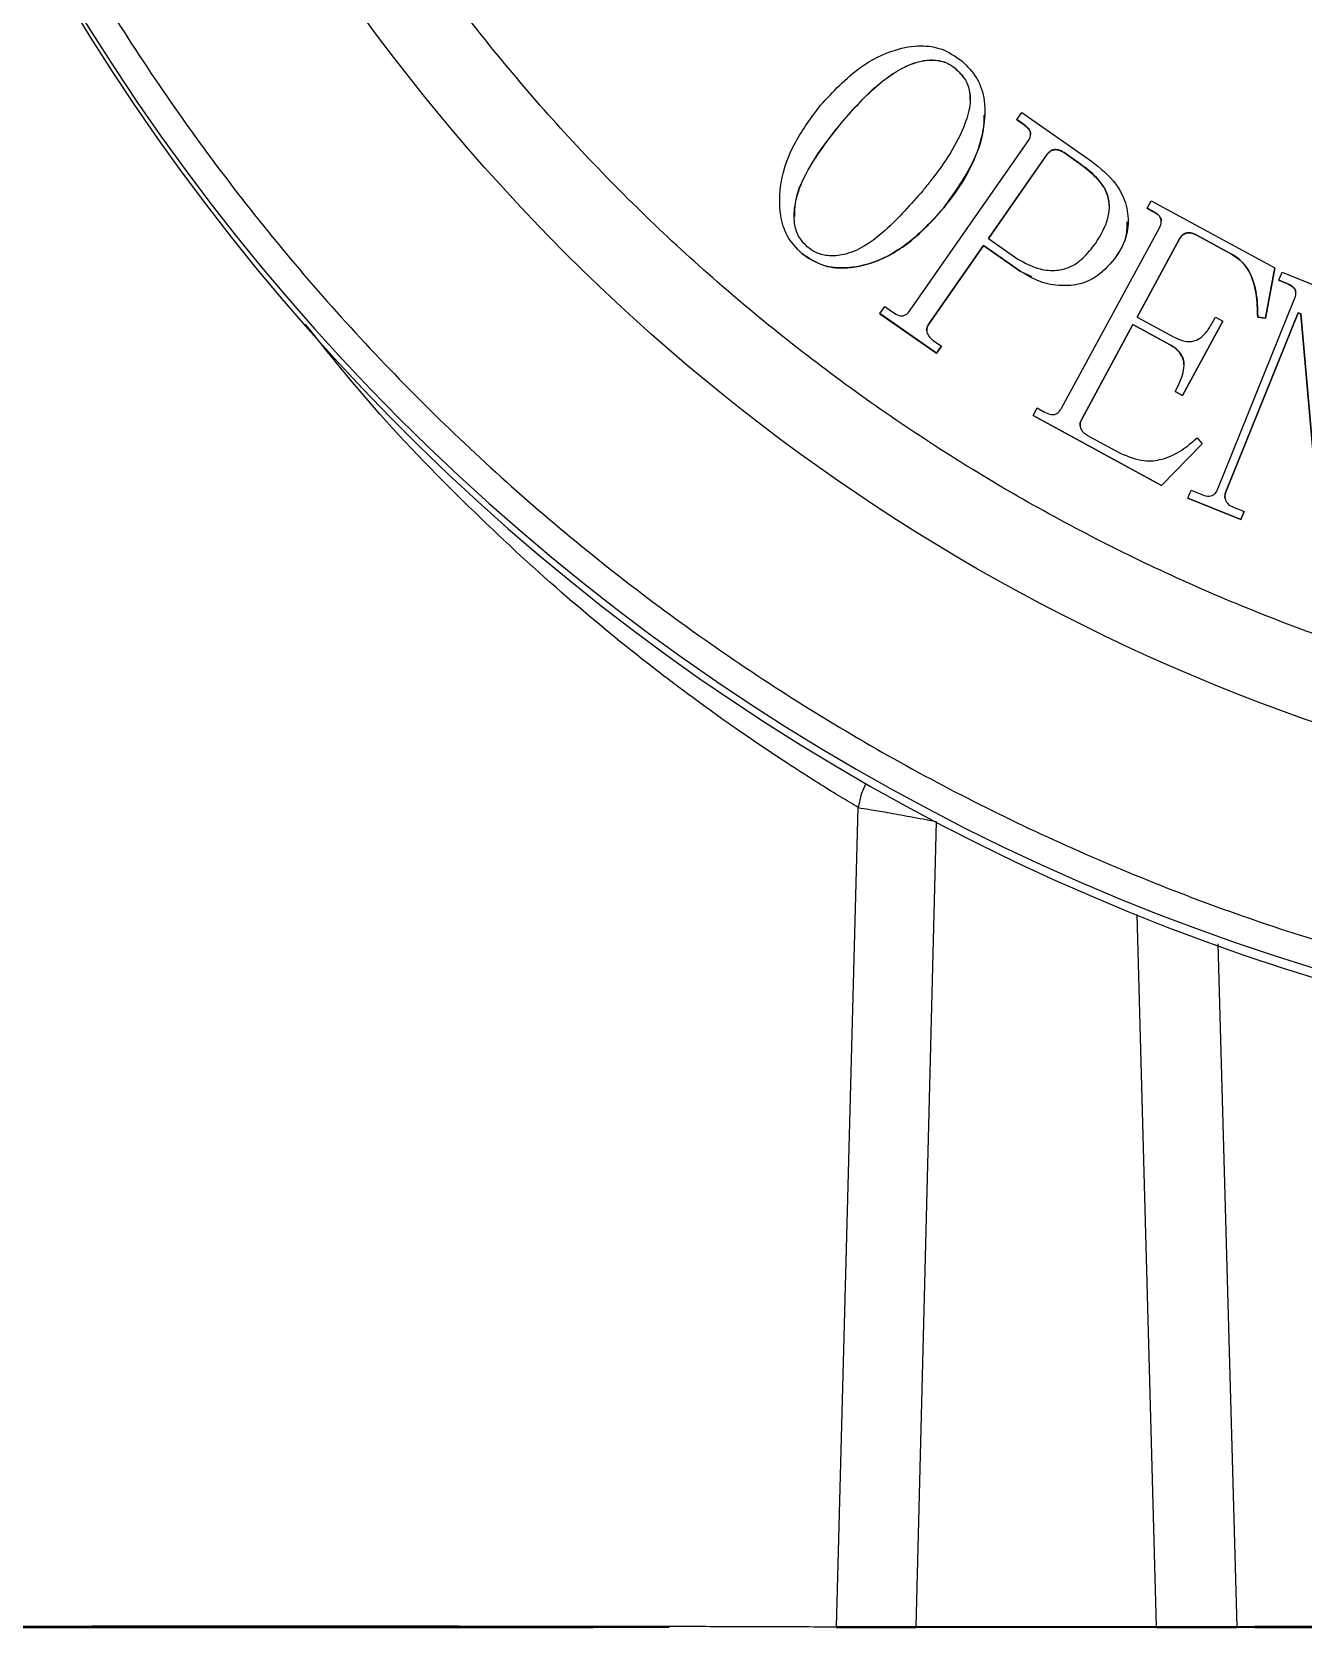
# Model space of a CAD drawing. Header units: millimetres. Extents: x 2371 to 4515, y 843 to 2359.
# Drawn here: x 3809.1 to 3855.2, y 1965 to 2023 of the extents above; entities that cross this region are included whole.
import ezdxf

# ---------------------------------------------------------------- set-up
doc = ezdxf.new("R2010")
doc.units = ezdxf.units.MM

msp = doc.modelspace()

# ---------------------------------------------------------------- linework, layer by layer
at = {"color": 7, "linetype": 'Continuous', "lineweight": 25}
for p, q in [((3844.82, 2019.781), (3844.999, 2020.039)), ((3844.999, 2020.039), (3847.529, 2018.275)), ((3843.657, 2019.948), (3843.657, 2019.95)), ((3845.076, 2019.602), (3844.82, 2019.781)), ((3844.82, 2019.781), (3844.82, 2019.779)), ((3844.82, 2019.779), (3845.076, 2019.6)), ((3845.076, 2019.602), (3845.076, 2019.6)), ((3840.95, 2012.862), (3845.225, 2018.989)), ((3845.91, 2018.512), (3843.788, 2015.47)), ((3843.789, 2015.469), (3845.91, 2018.509)), ((3845.91, 2018.509), (3845.91, 2018.512)), ((3847.134, 2018.167), (3846.535, 2018.585)), ((3846.535, 2018.583), (3846.535, 2018.585)), ((3846.535, 2018.583), (3847.134, 2018.165)), ((3847.134, 2018.165), (3847.134, 2018.167)), ((3836.216, 2016.898), (3836.216, 2016.896)), ((3849.551, 2016.566), (3849.702, 2016.84)), ((3849.78, 2016.441), (3849.551, 2016.566)), ((3849.551, 2016.566), (3849.551, 2016.564)), ((3849.551, 2016.564), (3849.78, 2016.439)), ((3849.702, 2016.84), (3854.186, 2014.405)), ((3848.86, 2016.071), (3848.86, 2016.073)), ((3849.78, 2016.441), (3849.78, 2016.439)), ((3843.788, 2015.47), (3844.859, 2014.722)), ((3846.442, 2009.309), (3849.994, 2015.851)), ((3850.726, 2015.454), (3849.187, 2012.617)), ((3849.188, 2012.616), (3850.726, 2015.452)), ((3850.726, 2015.454), (3850.726, 2015.452)), ((3852.616, 2014.902), (3851.335, 2015.597)), ((3851.335, 2015.597), (3851.335, 2015.595)), ((3851.335, 2015.595), (3852.616, 2014.899)), ((3843.608, 2015.212), (3841.636, 2012.384)), ((3841.636, 2012.382), (3843.608, 2015.21)), ((3844.936, 2014.285), (3843.608, 2015.212)), ((3843.608, 2015.212), (3843.608, 2015.21)), ((3843.608, 2015.21), (3844.936, 2014.283)), ((3852.616, 2014.902), (3852.616, 2014.899)), ((3844.936, 2014.285), (3844.936, 2014.283)), ((3844.936, 2014.283), (3845.356, 2014.083)), ((3854.186, 2014.405), (3853.843, 2012.576)), ((3853.843, 2012.574), (3854.186, 2014.402)), ((3854.186, 2014.405), (3854.186, 2014.402)), ((3854.336, 2013.953), (3854.454, 2014.242)), ((3854.454, 2014.242), (3855.85, 2013.678)), ((3854.625, 2013.836), (3854.336, 2013.953)), ((3854.336, 2013.953), (3854.336, 2013.951)), ((3854.336, 2013.951), (3854.625, 2013.834)), ((3854.625, 2013.836), (3854.625, 2013.834)), ((3852.121, 2006.388), (3854.903, 2013.275)), ((3839.844, 2012.74), (3840.025, 2012.998)), ((3839.844, 2012.74), (3839.844, 2012.738)), ((3841.902, 2011.303), (3839.844, 2012.74)), ((3839.844, 2012.738), (3841.902, 2011.301)), ((3840.025, 2012.998), (3840.324, 2012.788)), ((3849.187, 2012.617), (3850.513, 2011.896)), ((3852.302, 2012.467), (3850.836, 2009.768)), ((3850.836, 2009.766), (3852.302, 2012.465)), ((3851.878, 2012.34), (3852.029, 2012.615)), ((3852.029, 2012.615), (3852.302, 2012.467)), ((3852.302, 2012.467), (3852.302, 2012.465)), ((3855.036, 2012.772), (3852.41, 2006.271)), ((3852.41, 2006.269), (3855.036, 2012.77)), ((3853.843, 2012.576), (3853.564, 2012.609)), ((3853.564, 2012.609), (3853.564, 2012.607)), ((3853.564, 2012.607), (3853.843, 2012.574)), ((3853.843, 2012.576), (3853.843, 2012.574)), ((3855.132, 2012.734), (3855.036, 2012.772)), ((3855.036, 2012.772), (3855.036, 2012.77)), ((3855.036, 2012.77), (3855.132, 2012.732)), ((3855.893, 2004.081), (3855.132, 2012.734)), ((3855.132, 2012.734), (3855.132, 2012.732)), ((3855.132, 2012.732), (3855.893, 2004.079)), ((3841.636, 2012.384), (3841.636, 2012.382)), ((3849.037, 2012.343), (3847.174, 2008.913)), ((3847.174, 2008.91), (3849.037, 2012.341)), ((3850.362, 2011.623), (3849.037, 2012.343)), ((3849.037, 2012.343), (3849.037, 2012.341)), ((3849.037, 2012.341), (3850.362, 2011.621)), ((3841.782, 2011.771), (3842.083, 2011.561)), ((3842.083, 2011.561), (3841.902, 2011.303)), ((3841.902, 2011.301), (3842.083, 2011.559)), ((3841.902, 2011.303), (3841.902, 2011.301)), ((3842.083, 2011.561), (3842.083, 2011.559)), ((3850.362, 2011.623), (3850.362, 2011.621)), ((3850.563, 2009.916), (3850.663, 2010.099)), ((3850.836, 2009.768), (3850.563, 2009.916)), ((3850.563, 2009.916), (3850.563, 2009.914)), ((3850.563, 2009.914), (3850.836, 2009.766)), ((3850.836, 2009.768), (3850.836, 2009.766)), ((3845.408, 2009.042), (3845.556, 2009.317)), ((3850.075, 2006.506), (3845.408, 2009.042)), ((3845.408, 2009.042), (3845.408, 2009.039)), ((3845.408, 2009.039), (3850.075, 2006.504)), ((3845.556, 2009.317), (3845.831, 2009.167)), ((3847.174, 2008.913), (3847.174, 2008.91)), ((3847.386, 2008.323), (3848.577, 2007.676)), ((3851.545, 2008.019), (3850.075, 2006.506)), ((3850.075, 2006.504), (3851.545, 2008.017)), ((3851.366, 2008.234), (3851.545, 2008.019)), ((3851.545, 2008.019), (3851.545, 2008.017)), ((3850.075, 2006.506), (3850.075, 2006.504)), ((3851.029, 2006.046), (3851.146, 2006.335)), ((3851.146, 2006.335), (3851.532, 2006.179)), ((3852.41, 2006.271), (3852.41, 2006.269)), ((3852.955, 2005.267), (3851.029, 2006.046)), ((3851.029, 2006.046), (3851.029, 2006.043)), ((3851.029, 2006.043), (3852.955, 2005.265)), ((3852.687, 2005.712), (3853.073, 2005.556)), ((3853.073, 2005.556), (3852.955, 2005.267)), ((3852.955, 2005.265), (3853.073, 2005.554)), ((3853.073, 2005.556), (3853.073, 2005.554)), ((3852.955, 2005.267), (3852.955, 2005.265)), ((3838.281, 1965.082), (3839.066, 1994.813)), ((3841.892, 1994.31), (3841.149, 1965.078)), ((3849.896, 1965.078), (3849.193, 1990.936)), ((3852.121, 1989.864), (3852.811, 1965.083)), ((3849.896, 1965.078), (3841.149, 1965.078)), ((3849.896, 1965.06), (3841.149, 1965.061))]:
    msp.add_line(p, q, dxfattribs=at)
at = {"color": 7, "linetype": 'Continuous', "lineweight": 25, "flags": 128}
msp.add_lwpolyline([(3839.341, 1995.682), (3839.168, 1995.299), (3839.066, 1994.813)], dxfattribs=at)
at = {"color": 7, "linetype": 'Continuous', "lineweight": 25}
msp.add_circle((3878.988, 2065.497), 71.5, dxfattribs=at)
for centre, start, end in [((3878.988, 2065.495), 190.30617, 259.69396), ((3879.065, 2065.123), 190.52799, 258.6349)]:
    msp.add_arc(centre, 80, start, end, dxfattribs=at)
for points, knots in [([(3947.488, 2065.504), (3947.433, 2063.415), (3947.323, 2059.237), (3946.413, 2052.898), (3944.927, 2046.546), (3942.753, 2040.18), (3939.922, 2033.957), (3936.409, 2027.934), (3932.254, 2022.242), (3927.511, 2016.981), (3922.25, 2012.237), (3916.558, 2008.083), (3910.535, 2004.569), (3904.312, 2001.738), (3897.946, 1999.567), (3891.594, 1998.071), (3885.255, 1997.194), (3878.988, 1996.909), (3872.721, 1997.194), (3866.382, 1998.071), (3860.029, 1999.567), (3853.664, 2001.738), (3847.44, 2004.569), (3841.418, 2008.083), (3835.726, 2012.237), (3830.464, 2016.981), (3825.721, 2022.242), (3821.567, 2027.934), (3818.053, 2033.957), (3815.222, 2040.18), (3813.048, 2046.545), (3811.562, 2052.898), (3810.652, 2059.237), (3810.543, 2063.415), (3810.488, 2065.504)], [0, 0, 0, 0, 0.029124, 0.058248, 0.08912, 0.119994, 0.151902, 0.184313, 0.217069, 0.25, 0.282931, 0.315687, 0.348098, 0.380006, 0.410878, 0.441752, 0.470875, 0.5, 0.529123, 0.558248, 0.58912, 0.619994, 0.651902, 0.684313, 0.717069, 0.75, 0.782931, 0.815687, 0.848098, 0.880006, 0.910878, 0.941752, 0.970875, 1, 1, 1, 1]), ([(3801.262, 2051.364), (3801.789, 2048.868), (3802.851, 2043.831), (3805.39, 2036.454), (3808.659, 2029.212), (3812.722, 2022.233), (3817.533, 2015.63), (3823.026, 2009.536), (3829.119, 2004.043), (3835.722, 1999.232), (3842.701, 1995.169), (3849.944, 1991.9), (3857.321, 1989.361), (3862.358, 1988.299), (3864.854, 1987.772)], [0, 0, 0, 0, 0.079959, 0.161371, 0.244142, 0.328893, 0.414217, 0.5, 0.585778, 0.671102, 0.755858, 0.838624, 0.920039, 1, 1, 1, 1]), ([(3837.697, 2020.301), (3838.155, 2020.798), (3838.932, 2021.64), (3840.25, 2022.314), (3841.277, 2022.505), (3842.141, 2022.384), (3842.587, 2022.079), (3842.821, 2021.919)], [0, 0, 0, 0, 0.337884, 0.573603, 0.730566, 0.85906, 1, 1, 1, 1]), ([(3838.456, 2019.671), (3838.899, 2020.175), (3839.57, 2020.939), (3840.62, 2021.668), (3841.349, 2021.94), (3841.944, 2021.963), (3842.341, 2021.83), (3842.531, 2021.685), (3842.59, 2021.64)], [0, 0, 0, 0, 0.39949, 0.604579, 0.758371, 0.856867, 0.955984, 1, 1, 1, 1]), ([(3838.456, 2019.669), (3838.899, 2020.173), (3839.57, 2020.937), (3840.62, 2021.666), (3841.349, 2021.938), (3841.944, 2021.961), (3842.341, 2021.828), (3842.531, 2021.683), (3842.59, 2021.638)], [0, 0, 0, 0, 0.3994903, 0.6045786, 0.7583706, 0.8568666, 0.9559842, 1, 1, 1, 1]), ([(3842.821, 2021.919), (3843.023, 2021.718), (3843.428, 2021.313), (3843.699, 2020.419), (3843.617, 2019.207), (3843.125, 2017.845), (3842.473, 2016.98), (3842.174, 2016.583)], [0, 0, 0, 0, 0.141994, 0.285364, 0.454307, 0.749816, 1, 1, 1, 1]), ([(3842.59, 2021.64), (3842.712, 2021.522), (3842.943, 2021.298), (3843.119, 2020.849), (3843.146, 2020.283), (3842.797, 2019.098), (3842.109, 2018.072), (3841.508, 2017.328), (3841.415, 2017.213)], [0, 0, 0, 0, 0.099608, 0.189208, 0.278687, 0.431625, 0.91232, 1, 1, 1, 1]), ([(3842.59, 2021.638), (3842.711, 2021.52), (3842.94, 2021.296), (3843.113, 2020.886), (3843.114, 2020.625), (3843.115, 2020.515)], [0, 0, 0, 0, 0.391858, 0.744344, 1, 1, 1, 1]), ([(3837.015, 2014.925), (3836.823, 2015.123), (3836.444, 2015.513), (3836.185, 2016.435), (3836.22, 2017.622), (3836.725, 2019.019), (3837.368, 2019.867), (3837.697, 2020.301)], [0, 0, 0, 0, 0.136914, 0.2692438, 0.4669639, 0.7271795, 1, 1, 1, 1]), ([(3837.214, 2015.163), (3837.095, 2015.287), (3836.864, 2015.528), (3836.714, 2016.098), (3836.764, 2016.887), (3837.277, 2018.187), (3837.985, 2019.078), (3838.456, 2019.671)], [0, 0, 0, 0, 0.099003, 0.19276, 0.335178, 0.557829, 1, 1, 1, 1]), ([(3836.766, 2016.27), (3836.766, 2016.428), (3836.765, 2016.967), (3837.299, 2018.184), (3837.994, 2019.076), (3838.456, 2019.669)], [0, 0, 0, 0, 0.121806, 0.415916, 1, 1, 1, 1]), ([(3842.174, 2016.581), (3842.561, 2017.128), (3843.23, 2018.075), (3843.657, 2019.295), (3843.635, 2019.866), (3843.632, 2019.947)], [0, 0, 0, 0, 0.540379, 0.935169, 1, 1, 1, 1]), ([(3845.225, 2018.989), (3845.256, 2019.04), (3845.305, 2019.121), (3845.328, 2019.252), (3845.307, 2019.366), (3845.223, 2019.492), (3845.133, 2019.56), (3845.076, 2019.602)], [0, 0, 0, 0, 0.242147, 0.388856, 0.536837, 0.710317, 1, 1, 1, 1]), ([(3845.076, 2019.6), (3845.147, 2019.545), (3845.247, 2019.468), (3845.318, 2019.335), (3845.317, 2019.278), (3845.317, 2019.258)], [0, 0, 0, 0, 0.613941, 0.861715, 1, 1, 1, 1]), ([(3846.535, 2018.585), (3846.465, 2018.626), (3846.357, 2018.689), (3846.188, 2018.699), (3846.064, 2018.665), (3845.974, 2018.592), (3845.93, 2018.537), (3845.91, 2018.512)], [0, 0, 0, 0, 0.336259, 0.518412, 0.701425, 0.865829, 1, 1, 1, 1]), ([(3845.91, 2018.509), (3845.946, 2018.554), (3846.005, 2018.627), (3846.126, 2018.684), (3846.243, 2018.697), (3846.387, 2018.672), (3846.479, 2018.616), (3846.535, 2018.583)], [0, 0, 0, 0, 0.234766, 0.393258, 0.551032, 0.728919, 1, 1, 1, 1]), ([(3847.529, 2018.275), (3847.849, 2018.021), (3848.374, 2017.606), (3848.803, 2016.77), (3848.905, 2015.998), (3848.749, 2015.326), (3848.53, 2014.973), (3848.444, 2014.834)], [0, 0, 0, 0, 0.303232, 0.495993, 0.689194, 0.877678, 1, 1, 1, 1]), ([(3847.683, 2015.3), (3847.862, 2015.591), (3848.128, 2016.024), (3848.207, 2016.7), (3848.07, 2017.226), (3847.698, 2017.738), (3847.335, 2018.014), (3847.134, 2018.167)], [0, 0, 0, 0, 0.300507, 0.446901, 0.594184, 0.775072, 1, 1, 1, 1]), ([(3847.134, 2018.165), (3847.401, 2017.956), (3847.799, 2017.645), (3848.144, 2017.054), (3848.166, 2016.722), (3848.177, 2016.558)], [0, 0, 0, 0, 0.505642, 0.75535, 1, 1, 1, 1]), ([(3841.415, 2017.213), (3840.976, 2016.709), (3840.304, 2015.937), (3839.289, 2015.146), (3838.549, 2014.854), (3837.964, 2014.815), (3837.527, 2014.936), (3837.31, 2015.093), (3837.214, 2015.163)], [0, 0, 0, 0, 0.388784, 0.594507, 0.742724, 0.84452, 0.93111, 1, 1, 1, 1]), ([(3842.174, 2016.583), (3841.719, 2016.085), (3840.951, 2015.244), (3839.622, 2014.544), (3838.568, 2014.353), (3837.683, 2014.471), (3837.241, 2014.771), (3837.015, 2014.925)], [0, 0, 0, 0, 0.335274, 0.565807, 0.736276, 0.864906, 1, 1, 1, 1]), ([(3837.015, 2014.922), (3837.278, 2014.75), (3837.78, 2014.42), (3838.785, 2014.36), (3839.96, 2014.661), (3841.162, 2015.452), (3841.846, 2016.215), (3842.174, 2016.581)], [0, 0, 0, 0, 0.1548488, 0.2952582, 0.4876874, 0.7546513, 1, 1, 1, 1]), ([(3848.444, 2014.832), (3848.592, 2015.069), (3848.831, 2015.454), (3848.824, 2015.902), (3848.822, 2016.073)], [0, 0, 0, 0, 0.616838, 1, 1, 1, 1]), ([(3849.994, 2015.851), (3850.021, 2015.905), (3850.063, 2015.991), (3850.068, 2016.123), (3850.035, 2016.233), (3849.939, 2016.349), (3849.841, 2016.406), (3849.78, 2016.441)], [0, 0, 0, 0, 0.244604, 0.390165, 0.536734, 0.711366, 1, 1, 1, 1]), ([(3849.78, 2016.439), (3849.854, 2016.396), (3849.958, 2016.334), (3850.049, 2016.205), (3850.058, 2016.136), (3850.061, 2016.104)], [0, 0, 0, 0, 0.550155, 0.788318, 1, 1, 1, 1]), ([(3851.335, 2015.597), (3851.271, 2015.627), (3851.165, 2015.676), (3851.01, 2015.676), (3850.895, 2015.643), (3850.797, 2015.567), (3850.752, 2015.495), (3850.726, 2015.454)], [0, 0, 0, 0, 0.2946797, 0.4891513, 0.6427246, 0.79668, 1, 1, 1, 1]), ([(3850.726, 2015.452), (3850.761, 2015.505), (3850.816, 2015.591), (3850.949, 2015.664), (3851.093, 2015.68), (3851.228, 2015.65), (3851.307, 2015.609), (3851.335, 2015.595)], [0, 0, 0, 0, 0.264438, 0.424852, 0.624763, 0.864134, 1, 1, 1, 1]), ([(3844.859, 2014.722), (3845.119, 2014.579), (3845.559, 2014.336), (3846.226, 2014.282), (3846.774, 2014.411), (3847.27, 2014.761), (3847.536, 2015.108), (3847.683, 2015.3)], [0, 0, 0, 0, 0.2693348, 0.4566469, 0.5997024, 0.7783509, 1, 1, 1, 1]), ([(3848.444, 2014.834), (3848.228, 2014.57), (3847.866, 2014.127), (3847.127, 2013.785), (3846.403, 2013.729), (3845.636, 2013.866), (3845.172, 2014.144), (3844.936, 2014.285)], [0, 0, 0, 0, 0.253557, 0.424716, 0.595645, 0.794239, 1, 1, 1, 1]), ([(3853.564, 2012.609), (3853.557, 2012.899), (3853.542, 2013.482), (3853.32, 2014.241), (3852.944, 2014.704), (3852.698, 2014.852), (3852.616, 2014.902)], [0, 0, 0, 0, 0.333446, 0.670522, 0.890051, 1, 1, 1, 1]), ([(3852.616, 2014.899), (3852.758, 2014.806), (3853.067, 2014.602), (3853.413, 2014.005), (3853.552, 2013.309), (3853.56, 2012.807), (3853.564, 2012.607)], [0, 0, 0, 0, 0.193125, 0.422079, 0.769445, 1, 1, 1, 1]), ([(3854.903, 2013.275), (3854.923, 2013.336), (3854.954, 2013.429), (3854.945, 2013.562), (3854.901, 2013.654), (3854.797, 2013.756), (3854.696, 2013.803), (3854.625, 2013.836)], [0, 0, 0, 0, 0.263647, 0.403144, 0.543417, 0.677144, 1, 1, 1, 1]), ([(3854.625, 2013.834), (3854.707, 2013.796), (3854.821, 2013.744), (3854.926, 2013.617), (3854.939, 2013.548), (3854.946, 2013.514)], [0, 0, 0, 0, 0.55917, 0.783276, 1, 1, 1, 1]), ([(3840.324, 2012.788), (3840.396, 2012.743), (3840.495, 2012.681), (3840.644, 2012.652), (3840.752, 2012.678), (3840.862, 2012.746), (3840.919, 2012.821), (3840.95, 2012.862)], [0, 0, 0, 0, 0.3451215, 0.47825, 0.6125433, 0.7923859, 1, 1, 1, 1]), ([(3839.066, 1994.813), (3838.644, 1995.067), (3837.8, 1995.575), (3836.267, 1996.559), (3834.898, 1997.488), (3833.788, 1998.268), (3832.613, 1999.129), (3830.805, 2000.511), (3828.219, 2002.632), (3824.788, 2005.814), (3821.622, 2009.076), (3819.753, 2011.414), (3819.008, 2012.347)], [0, 0, 0, 0, 0.109984, 0.219759, 0.27493, 0.330421, 0.386353, 0.442844, 0.579253, 0.726129, 0.890731, 1, 1, 1, 1]), ([(3841.553, 2012.116), (3841.551, 2012.123), (3841.541, 2012.175), (3841.569, 2012.271), (3841.614, 2012.346), (3841.636, 2012.382)], [0, 0, 0, 0, 0.072005, 0.554723, 1, 1, 1, 1]), ([(3841.636, 2012.384), (3841.607, 2012.334), (3841.559, 2012.252), (3841.542, 2012.116), (3841.581, 2011.984), (3841.663, 2011.862), (3841.746, 2011.798), (3841.782, 2011.771)], [0, 0, 0, 0, 0.2392653, 0.3980718, 0.5583573, 0.8110269, 1, 1, 1, 1]), ([(3850.513, 2011.896), (3850.646, 2011.834), (3850.853, 2011.737), (3851.169, 2011.716), (3851.427, 2011.806), (3851.683, 2012.014), (3851.807, 2012.221), (3851.878, 2012.34)], [0, 0, 0, 0, 0.265228, 0.413113, 0.562281, 0.751044, 1, 1, 1, 1]), ([(3850.663, 2010.099), (3850.764, 2010.318), (3850.904, 2010.621), (3850.885, 2011.049), (3850.764, 2011.313), (3850.571, 2011.499), (3850.423, 2011.587), (3850.362, 2011.623)], [0, 0, 0, 0, 0.4002553, 0.5540467, 0.7092134, 0.880119, 1, 1, 1, 1]), ([(3850.362, 2011.621), (3850.482, 2011.546), (3850.674, 2011.427), (3850.841, 2011.163), (3850.897, 2010.972), (3850.883, 2010.866), (3850.88, 2010.845)], [0, 0, 0, 0, 0.419661, 0.676448, 0.934087, 1, 1, 1, 1]), ([(3845.831, 2009.167), (3845.908, 2009.129), (3846.018, 2009.076), (3846.179, 2009.071), (3846.288, 2009.118), (3846.378, 2009.201), (3846.421, 2009.274), (3846.442, 2009.309)], [0, 0, 0, 0, 0.350066, 0.499422, 0.650662, 0.830252, 1, 1, 1, 1]), ([(3847.122, 2008.658), (3847.119, 2008.671), (3847.107, 2008.721), (3847.129, 2008.81), (3847.16, 2008.878), (3847.174, 2008.91)], [0, 0, 0, 0, 0.142052, 0.594886, 1, 1, 1, 1]), ([(3847.174, 2008.913), (3847.151, 2008.862), (3847.111, 2008.775), (3847.114, 2008.638), (3847.156, 2008.524), (3847.248, 2008.413), (3847.334, 2008.357), (3847.386, 2008.323)], [0, 0, 0, 0, 0.233621, 0.399553, 0.564983, 0.740199, 1, 1, 1, 1]), ([(3848.577, 2007.676), (3848.86, 2007.556), (3849.344, 2007.352), (3850.145, 2007.433), (3850.804, 2007.747), (3851.186, 2008.078), (3851.366, 2008.234)], [0, 0, 0, 0, 0.2964627, 0.506276, 0.7663159, 1, 1, 1, 1]), ([(3851.532, 2006.179), (3851.622, 2006.145), (3851.746, 2006.099), (3851.914, 2006.132), (3852.019, 2006.207), (3852.084, 2006.301), (3852.113, 2006.37), (3852.121, 2006.388)], [0, 0, 0, 0, 0.388994, 0.538184, 0.687796, 0.914813, 1, 1, 1, 1]), ([(3852.41, 2006.271), (3852.39, 2006.207), (3852.359, 2006.107), (3852.388, 2005.967), (3852.458, 2005.859), (3852.561, 2005.769), (3852.649, 2005.729), (3852.687, 2005.712)], [0, 0, 0, 0, 0.280897, 0.434364, 0.58741, 0.824214, 1, 1, 1, 1]), ([(3852.378, 2006.036), (3852.375, 2006.064), (3852.365, 2006.143), (3852.392, 2006.22), (3852.41, 2006.269)], [0, 0, 0, 0, 0.3514921, 1, 1, 1, 1]), ([(3839.066, 1994.813), (3839.188, 1994.794), (3839.433, 1994.758), (3840.102, 1994.642), (3840.938, 1994.49), (3841.572, 1994.371), (3841.892, 1994.31)], [0, 0, 0, 0, 0.242274, 0.486318, 0.740082, 1, 1, 1, 1]), ([(3797.196, 1965.069), (3797.196, 1965.069), (3797.086, 1965.072), (3797.469, 1965.077), (3798.393, 1965.085), (3800.023, 1965.092), (3802.204, 1965.099), (3804.895, 1965.104), (3808.004, 1965.109), (3811.436, 1965.112), (3815.08, 1965.114), (3818.823, 1965.114), (3822.546, 1965.113), (3826.132, 1965.111), (3829.466, 1965.107), (3832.449, 1965.102), (3834.97, 1965.097), (3837.007, 1965.09), (3837.856, 1965.085), (3838.281, 1965.082)], [0, 0, 0, 0, 0.000026, 0.062525, 0.125023, 0.187521, 0.25002, 0.312518, 0.375016, 0.437515, 0.500013, 0.562511, 0.62501, 0.687508, 0.750007, 0.812505, 0.875003, 0.937502, 1, 1, 1, 1]), ([(3841.149, 1965.078), (3840.83, 1965.078), (3840.193, 1965.078), (3839.338, 1965.079), (3838.645, 1965.08), (3838.402, 1965.082), (3838.281, 1965.082)], [0, 0, 0, 0, 0.2496471, 0.5001104, 0.7500412, 1, 1, 1, 1]), ([(3838.281, 1965.056), (3838.402, 1965.057), (3838.644, 1965.058), (3839.337, 1965.059), (3840.193, 1965.06), (3840.83, 1965.06), (3841.149, 1965.061)], [0, 0, 0, 0, 0.249645, 0.500108, 0.750039, 1, 1, 1, 1]), ([(3852.811, 1965.083), (3852.702, 1965.082), (3852.483, 1965.08), (3851.783, 1965.079), (3850.897, 1965.078), (3850.229, 1965.078), (3849.896, 1965.078)], [0, 0, 0, 0, 0.249843, 0.499876, 0.750481, 1, 1, 1, 1]), ([(3849.896, 1965.06), (3850.229, 1965.06), (3850.897, 1965.06), (3851.783, 1965.059), (3852.483, 1965.058), (3852.702, 1965.056), (3852.811, 1965.056)], [0, 0, 0, 0, 0.249519, 0.500124, 0.750157, 1, 1, 1, 1])]:
    msp.add_open_spline(points, degree=3, knots=knots, dxfattribs=at)
for points in [[(3804.196, 1965.069), (3804.248, 1965.071), (3804.352, 1965.075), (3805.185, 1965.081), (3806.479, 1965.086), (3808.233, 1965.091), (3810.368, 1965.094), (3812.804, 1965.097), (3815.447, 1965.099), (3818.196, 1965.099), (3820.945, 1965.099), (3823.588, 1965.097), (3826.024, 1965.094), (3828.159, 1965.09), (3829.913, 1965.086), (3831.207, 1965.081), (3832.04, 1965.075), (3832.144, 1965.071), (3832.196, 1965.069)], [(3832.196, 1965.069), (3832.144, 1965.067), (3832.04, 1965.063), (3831.207, 1965.058), (3829.913, 1965.052), (3828.159, 1965.048), (3826.024, 1965.044), (3823.588, 1965.041), (3820.945, 1965.04), (3818.196, 1965.039), (3815.447, 1965.04), (3812.804, 1965.041), (3810.368, 1965.044), (3808.233, 1965.048), (3806.479, 1965.053), (3805.185, 1965.058), (3804.352, 1965.063), (3804.248, 1965.067), (3804.196, 1965.069)], [(3905.318, 1965.082), (3904.896, 1965.085), (3904.054, 1965.092), (3901.9, 1965.1), (3899.164, 1965.108), (3895.856, 1965.114), (3892.085, 1965.12), (3887.951, 1965.124), (3883.57, 1965.126), (3879.064, 1965.127), (3874.559, 1965.126), (3870.178, 1965.124), (3866.044, 1965.12), (3862.273, 1965.115), (3858.965, 1965.108), (3856.229, 1965.1), (3854.075, 1965.092), (3853.233, 1965.086), (3852.811, 1965.083)], [(3905.318, 1965.055), (3904.896, 1965.052), (3904.054, 1965.046), (3901.9, 1965.038), (3899.164, 1965.03), (3895.856, 1965.023), (3892.085, 1965.018), (3887.951, 1965.014), (3883.57, 1965.012), (3879.064, 1965.011), (3874.559, 1965.012), (3870.178, 1965.014), (3866.044, 1965.018), (3862.273, 1965.023), (3858.965, 1965.03), (3856.229, 1965.038), (3854.075, 1965.046), (3853.233, 1965.052), (3852.811, 1965.056)]]:
    msp.add_open_spline(points, degree=3, dxfattribs=at)

doc.saveas('drawing.dxf')
